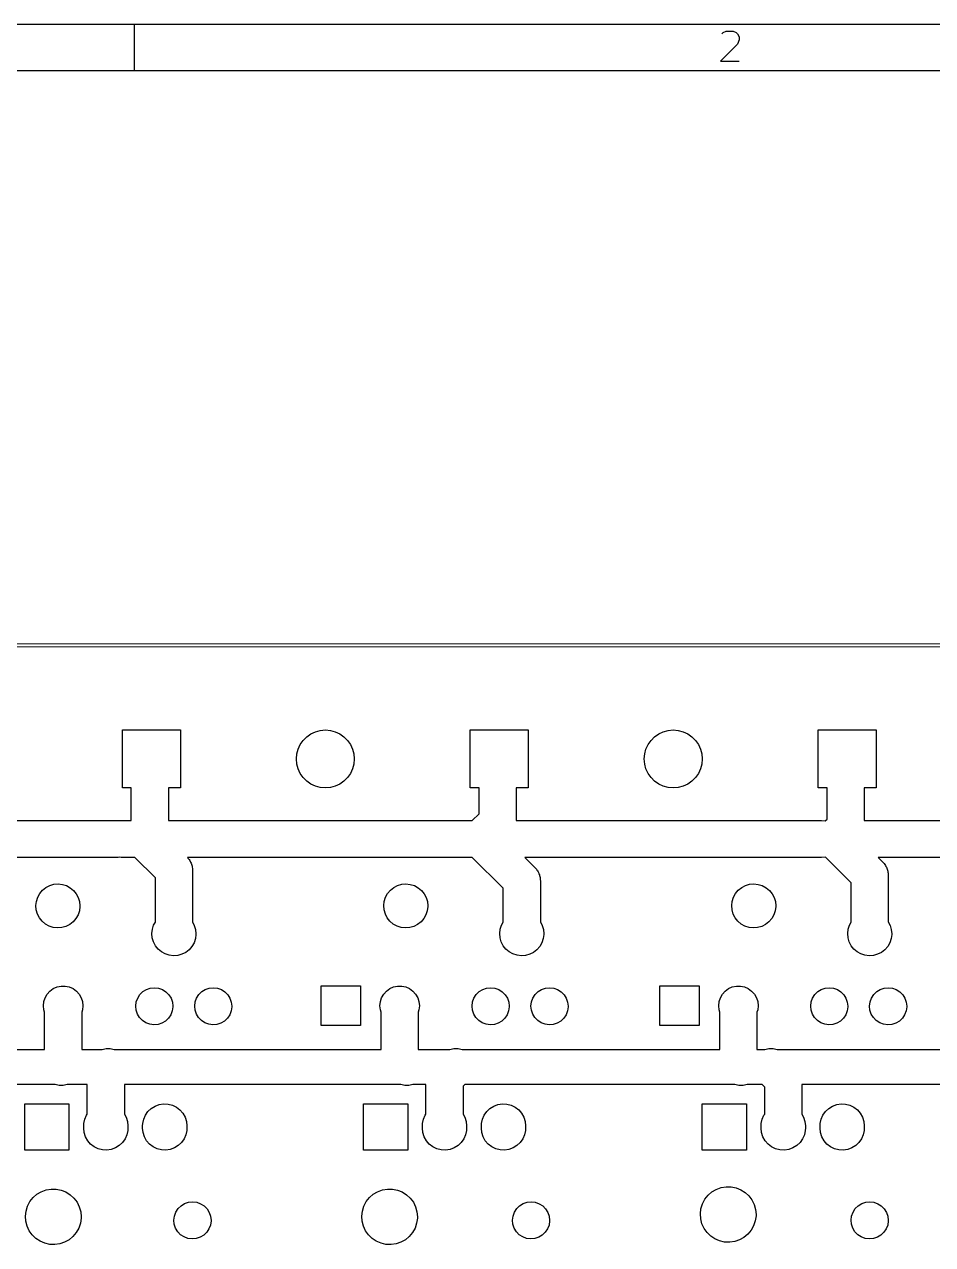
# Model space of a CAD drawing. Extents: x 10 to 287, y -200 to -10.
# Drawn here: x 55.3 to 94.4, y -62.6 to -10 of the extents above; entities that cross this region are included whole.
import ezdxf

# ---------------------------------------------------------------- set-up
doc = ezdxf.new("R2010")
doc.units = 0
doc.layers.add('BLACK', color=7, linetype='CONTINUOUS')

msp = doc.modelspace()

# ---------------------------------------------------------------- linework, layer by layer
at = {"layer": 'BLACK', "linetype": 'CONTINUOUS'}
for p, q in [((287.002, -10), (10, -10)), ((60, -12), (60, -10)), ((85.3226, -10.4119), (85.3845, -10.35)), ((85.3845, -10.35), (85.5083, -10.2881)), ((85.5083, -10.2881), (85.8179, -10.2881)), ((85.8179, -10.2881), (85.9417, -10.35)), ((85.9417, -10.35), (86.0036, -10.4119)), ((86.0036, -10.4119), (86.0655, -10.5357)), ((86.0036, -10.8452), (85.2607, -11.5881)), ((86.0655, -10.6595), (86.0036, -10.8452)), ((86.0655, -10.5357), (86.0655, -10.6595)), ((285.002, -12), (12, -12)), ((85.2607, -11.5881), (86.0655, -11.5881)), ((33.4913, -36.6809), (206.846, -36.7288)), ((206.771, -36.8788), (33.5663, -36.8309)), ((59.4789, -42.9153), (59.4789, -40.4153)), ((59.4789, -40.4153), (61.9789, -40.4153)), ((61.9789, -40.4153), (61.9789, -42.9153)), ((67.6039, -40.5828), (67.8014, -40.4907)), ((67.8014, -40.4907), (68.0118, -40.4343)), ((68.0118, -40.4343), (68.2289, -40.4153)), ((68.2289, -40.4153), (68.446, -40.4343)), ((68.446, -40.4343), (68.6564, -40.4907)), ((68.6564, -40.4907), (68.8539, -40.5828)), ((74.4789, -42.9153), (74.4789, -40.4153)), ((74.4789, -40.4153), (76.9789, -40.4153)), ((76.9789, -40.4153), (76.9789, -42.9153)), ((82.6039, -40.5828), (82.8014, -40.4907)), ((82.8014, -40.4907), (83.0118, -40.4343)), ((83.0118, -40.4343), (83.2289, -40.4153)), ((83.2289, -40.4153), (83.446, -40.4343)), ((83.446, -40.4343), (83.6564, -40.4907)), ((83.6564, -40.4907), (83.8539, -40.5828)), ((89.4789, -42.9153), (89.4789, -40.4153)), ((89.4789, -40.4153), (91.9789, -40.4153)), ((91.9789, -40.4153), (91.9789, -42.9153)), ((67.1464, -41.0403), (67.2713, -40.8619)), ((67.2713, -40.8619), (67.4254, -40.7078)), ((67.4254, -40.7078), (67.6039, -40.5828)), ((68.8539, -40.5828), (69.0324, -40.7078)), ((69.0324, -40.7078), (69.1864, -40.8619)), ((69.1864, -40.8619), (69.3114, -41.0403)), ((82.1464, -41.0403), (82.2713, -40.8619)), ((82.2713, -40.8619), (82.4254, -40.7078)), ((82.4254, -40.7078), (82.6039, -40.5828)), ((83.8539, -40.5828), (84.0324, -40.7078)), ((84.0324, -40.7078), (84.1864, -40.8619)), ((84.1864, -40.8619), (84.3114, -41.0403)), ((66.9789, -41.6653), (66.9979, -41.4483)), ((66.9979, -41.4483), (67.0543, -41.2378)), ((67.0543, -41.2378), (67.1464, -41.0403)), ((69.3114, -41.0403), (69.4035, -41.2378)), ((69.4035, -41.2378), (69.4599, -41.4483)), ((69.4599, -41.4483), (69.4789, -41.6653)), ((81.9789, -41.6653), (81.9979, -41.4483)), ((81.9979, -41.4483), (82.0543, -41.2378)), ((82.0543, -41.2378), (82.1464, -41.0403)), ((84.3114, -41.0403), (84.4035, -41.2378)), ((84.4035, -41.2378), (84.4599, -41.4483)), ((84.4599, -41.4483), (84.4789, -41.6653)), ((66.9979, -41.8824), (66.9789, -41.6653)), ((67.0543, -42.0929), (66.9979, -41.8824)), ((69.4599, -41.8824), (69.4035, -42.0929)), ((69.4789, -41.6653), (69.4599, -41.8824)), ((81.9979, -41.8824), (81.9789, -41.6653)), ((82.0543, -42.0929), (81.9979, -41.8824)), ((84.4599, -41.8824), (84.4035, -42.0929)), ((84.4789, -41.6653), (84.4599, -41.8824)), ((67.1464, -42.2903), (67.0543, -42.0929)), ((67.2713, -42.4688), (67.1464, -42.2903)), ((67.4254, -42.6229), (67.2713, -42.4688)), ((69.1864, -42.4688), (69.0324, -42.6229)), ((69.3114, -42.2903), (69.1864, -42.4688)), ((69.4035, -42.0929), (69.3114, -42.2903)), ((82.1464, -42.2903), (82.0543, -42.0929)), ((82.2713, -42.4688), (82.1464, -42.2903)), ((82.4254, -42.6229), (82.2713, -42.4688)), ((84.1864, -42.4688), (84.0324, -42.6229)), ((84.3114, -42.2903), (84.1864, -42.4688)), ((84.4035, -42.0929), (84.3114, -42.2903)), ((59.86, -42.9153), (59.4789, -42.9153)), ((59.86, -44.3119), (59.86, -42.9153)), ((61.9789, -42.9153), (61.46, -42.9153)), ((61.46, -42.9153), (61.46, -44.3119)), ((67.6039, -42.7479), (67.4254, -42.6229)), ((67.8014, -42.84), (67.6039, -42.7479)), ((68.0118, -42.8964), (67.8014, -42.84)), ((68.2289, -42.9153), (68.0118, -42.8964)), ((68.446, -42.8964), (68.2289, -42.9153)), ((68.6564, -42.84), (68.446, -42.8964)), ((68.8539, -42.7479), (68.6564, -42.84)), ((69.0324, -42.6229), (68.8539, -42.7479)), ((74.86, -42.9153), (74.4789, -42.9153)), ((74.86, -44.0236), (74.86, -42.9153)), ((76.9789, -42.9153), (76.46, -42.9153)), ((76.46, -42.9153), (76.46, -44.3119)), ((82.6039, -42.7479), (82.4254, -42.6229)), ((82.8014, -42.84), (82.6039, -42.7479)), ((83.0118, -42.8964), (82.8014, -42.84)), ((83.2289, -42.9153), (83.0118, -42.8964)), ((83.446, -42.8964), (83.2289, -42.9153)), ((83.6564, -42.84), (83.446, -42.8964)), ((83.8539, -42.7479), (83.6564, -42.84)), ((84.0324, -42.6229), (83.8539, -42.7479)), ((89.86, -42.9153), (89.4789, -42.9153)), ((89.86, -44.2587), (89.86, -42.9153)), ((91.9789, -42.9153), (91.46, -42.9153)), ((91.46, -42.9153), (91.46, -44.3119)), ((74.566, -44.3176), (74.86, -44.0236)), ((47.9701, -44.3119), (59.2954, -44.3119)), ((59.2954, -44.3119), (59.3066, -44.312)), ((59.3066, -44.312), (59.3671, -44.3196)), ((59.3671, -44.3196), (59.4359, -44.3119)), ((59.4359, -44.3119), (59.86, -44.3119)), ((61.46, -44.3119), (74.5102, -44.3119)), ((74.5102, -44.3119), (74.5214, -44.312)), ((74.5214, -44.312), (74.566, -44.3176)), ((76.46, -44.3119), (89.6163, -44.3119)), ((89.6163, -44.3119), (89.6275, -44.312)), ((89.6275, -44.312), (89.7866, -44.3321)), ((89.7866, -44.3321), (89.86, -44.2587)), ((91.46, -44.3119), (104.441, -44.3119)), ((59.2954, -45.9119), (47.8195, -45.9119)), ((59.3643, -45.9042), (59.2954, -45.9119)), ((59.4247, -45.9118), (59.3643, -45.9042)), ((59.4359, -45.9119), (59.4247, -45.9118)), ((60.0206, -45.9119), (59.4359, -45.9119)), ((60.9, -46.7914), (60.0206, -45.9119)), ((74.5102, -45.9119), (62.281, -45.9119)), ((62.281, -45.9119), (62.2984, -45.9343)), ((62.2984, -45.9343), (62.327, -45.9631)), ((62.327, -45.9631), (62.3529, -46.0045)), ((62.3529, -46.0045), (62.3828, -46.0432)), ((62.3828, -46.0432), (62.4, -46.0799)), ((62.4, -46.0799), (62.4215, -46.1143)), ((62.4215, -46.1143), (62.4375, -46.1605)), ((62.4375, -46.1605), (62.4582, -46.2048)), ((62.4582, -46.2048), (62.4668, -46.2445)), ((62.4668, -46.2445), (62.4801, -46.2828)), ((62.4801, -46.2828), (62.4856, -46.3314)), ((74.5655, -45.9057), (74.5102, -45.9119)), ((75.9, -47.2402), (74.5655, -45.9057)), ((89.6163, -45.9119), (76.8345, -45.9119)), ((76.8345, -45.9119), (77.2657, -46.3432)), ((89.7876, -45.8927), (89.6163, -45.9119)), ((90.9, -47.0051), (89.7876, -45.8927)), ((104.441, -45.9119), (92.0695, -45.9119)), ((92.0695, -45.9119), (92.2657, -46.1081)), ((92.2657, -46.1081), (92.2735, -46.116)), ((92.2735, -46.116), (92.2984, -46.1481)), ((92.2984, -46.1481), (92.327, -46.1769)), ((92.327, -46.1769), (92.3529, -46.2183)), ((92.3529, -46.2183), (92.3828, -46.257)), ((92.3828, -46.257), (92.4, -46.2937)), ((60.9, -48.6926), (60.9, -46.7914)), ((62.4856, -46.3314), (62.4959, -46.3792)), ((62.4959, -46.3792), (62.4955, -46.4197)), ((62.4955, -46.4197), (62.5, -46.46)), ((62.5, -46.46), (62.5, -48.6907)), ((77.2657, -46.3432), (77.2735, -46.3511)), ((77.2735, -46.3511), (77.2984, -46.3832)), ((77.2984, -46.3832), (77.327, -46.4119)), ((77.327, -46.4119), (77.3529, -46.4534)), ((77.3529, -46.4534), (77.3828, -46.492)), ((77.3828, -46.492), (77.4, -46.5288)), ((77.4, -46.5288), (77.4215, -46.5632)), ((77.4215, -46.5632), (77.4375, -46.6094)), ((77.4375, -46.6094), (77.4582, -46.6537)), ((77.4582, -46.6537), (77.4668, -46.6933)), ((77.4668, -46.6933), (77.4801, -46.7316)), ((77.4801, -46.7316), (77.4856, -46.7802)), ((77.4856, -46.7802), (77.4959, -46.828)), ((92.4, -46.2937), (92.4215, -46.3281)), ((92.4215, -46.3281), (92.4376, -46.3743)), ((92.4376, -46.3743), (92.4582, -46.4186)), ((92.4582, -46.4186), (92.4668, -46.4582)), ((92.4668, -46.4582), (92.4801, -46.4965)), ((92.4801, -46.4965), (92.4856, -46.5451)), ((92.4856, -46.5451), (92.4959, -46.5929)), ((92.4959, -46.5929), (92.4955, -46.6335)), ((92.4955, -46.6335), (92.5, -46.6738)), ((92.5, -46.6738), (92.5, -48.6907)), ((55.9161, -47.4633), (56.0353, -47.3213)), ((56.0353, -47.3213), (56.1798, -47.2051)), ((56.1798, -47.2051), (56.3441, -47.1192)), ((56.3441, -47.1192), (56.522, -47.0668)), ((56.522, -47.0668), (56.7066, -47.05)), ((56.7066, -47.05), (56.891, -47.0694)), ((56.891, -47.0694), (57.0681, -47.1242)), ((57.0681, -47.1242), (57.2312, -47.2124)), ((57.2312, -47.2124), (57.3741, -47.3306)), ((57.3741, -47.3306), (57.4913, -47.4743)), ((70.9161, -47.4633), (71.0353, -47.3213)), ((71.0353, -47.3213), (71.1798, -47.2051)), ((71.1798, -47.2051), (71.3441, -47.1192)), ((71.3441, -47.1192), (71.522, -47.0668)), ((71.522, -47.0668), (71.7066, -47.05)), ((71.7066, -47.05), (71.891, -47.0694)), ((71.891, -47.0694), (72.0681, -47.1242)), ((72.0681, -47.1242), (72.2312, -47.2124)), ((72.2312, -47.2124), (72.3741, -47.3306)), ((72.3741, -47.3306), (72.4913, -47.4743)), ((75.9, -48.6926), (75.9, -47.2402)), ((77.4959, -46.828), (77.4955, -46.8685)), ((77.4955, -46.8685), (77.5, -46.9088)), ((77.5, -46.9088), (77.5, -48.6907)), ((85.9161, -47.4633), (86.0353, -47.3213)), ((86.0353, -47.3213), (86.1798, -47.2051)), ((86.1798, -47.2051), (86.3441, -47.1192)), ((86.3441, -47.1192), (86.522, -47.0668)), ((86.522, -47.0668), (86.7066, -47.05)), ((86.7066, -47.05), (86.891, -47.0694)), ((86.891, -47.0694), (87.0681, -47.1242)), ((87.0681, -47.1242), (87.2312, -47.2124)), ((87.2312, -47.2124), (87.3741, -47.3306)), ((87.3741, -47.3306), (87.4913, -47.4743)), ((90.9, -48.6926), (90.9, -47.0051)), ((55.7501, -47.9867), (55.7708, -47.8025)), ((55.7708, -47.8025), (55.8268, -47.6258)), ((55.8268, -47.6258), (55.9161, -47.4633)), ((57.4913, -47.4743), (57.5783, -47.638)), ((57.5783, -47.638), (57.6319, -47.8155)), ((57.6319, -47.8155), (57.65, -48)), ((70.7501, -47.9867), (70.7708, -47.8025)), ((70.7708, -47.8025), (70.8268, -47.6258)), ((70.8268, -47.6258), (70.9161, -47.4633)), ((72.4913, -47.4743), (72.5783, -47.638)), ((72.5783, -47.638), (72.6319, -47.8155)), ((72.6319, -47.8155), (72.65, -48)), ((85.7501, -47.9867), (85.7708, -47.8025)), ((85.7708, -47.8025), (85.8268, -47.6258)), ((85.8268, -47.6258), (85.9161, -47.4633)), ((87.4913, -47.4743), (87.5783, -47.638)), ((87.5783, -47.638), (87.6319, -47.8155)), ((87.6319, -47.8155), (87.65, -48)), ((55.7656, -48.1715), (55.7501, -47.9867)), ((55.8167, -48.3497), (55.7656, -48.1715)), ((55.9015, -48.5146), (55.8167, -48.3497)), ((57.5679, -48.3864), (57.4763, -48.5476)), ((57.6264, -48.2105), (57.5679, -48.3864)), ((57.6496, -48.0265), (57.6264, -48.2105)), ((57.65, -48), (57.6496, -48.0265)), ((70.7656, -48.1715), (70.7501, -47.9867)), ((70.8167, -48.3497), (70.7656, -48.1715)), ((70.9015, -48.5146), (70.8167, -48.3497)), ((72.5679, -48.3864), (72.4763, -48.5476)), ((72.6264, -48.2105), (72.5679, -48.3864)), ((72.6496, -48.0265), (72.6264, -48.2105)), ((72.65, -48), (72.6496, -48.0265)), ((85.7656, -48.1715), (85.7501, -47.9867)), ((85.8167, -48.3497), (85.7656, -48.1715)), ((85.9015, -48.5146), (85.8167, -48.3497)), ((87.5679, -48.3864), (87.4763, -48.5476)), ((87.6264, -48.2105), (87.5679, -48.3864)), ((87.6496, -48.0265), (87.6264, -48.2105)), ((87.65, -48), (87.6496, -48.0265)), ((56.0166, -48.6599), (55.9015, -48.5146)), ((56.1578, -48.7801), (56.0166, -48.6599)), ((56.3197, -48.8705), (56.1578, -48.7801)), ((56.496, -48.9278), (56.3197, -48.8705)), ((57.0435, -48.8857), (56.865, -48.9356)), ((57.209, -48.8021), (57.0435, -48.8857)), ((57.3551, -48.688), (57.209, -48.8021)), ((57.4763, -48.5476), (57.3551, -48.688)), ((60.7708, -49.0025), (60.8268, -48.8258)), ((60.8268, -48.8258), (60.9, -48.6926)), ((62.5, -48.6907), (62.5783, -48.838)), ((62.5783, -48.838), (62.6319, -49.0155)), ((71.0166, -48.6599), (70.9015, -48.5146)), ((71.1578, -48.7801), (71.0166, -48.6599)), ((71.3197, -48.8705), (71.1578, -48.7801)), ((71.496, -48.9278), (71.3197, -48.8705)), ((72.0435, -48.8857), (71.865, -48.9356)), ((72.209, -48.8021), (72.0435, -48.8857)), ((72.3551, -48.688), (72.209, -48.8021)), ((72.4763, -48.5476), (72.3551, -48.688)), ((75.7708, -49.0025), (75.8268, -48.8258)), ((75.8268, -48.8258), (75.9, -48.6926)), ((77.5, -48.6907), (77.5783, -48.838)), ((77.5783, -48.838), (77.6319, -49.0155)), ((86.0166, -48.6599), (85.9015, -48.5146)), ((86.1578, -48.7801), (86.0166, -48.6599)), ((86.3197, -48.8705), (86.1578, -48.7801)), ((86.496, -48.9278), (86.3197, -48.8705)), ((87.0435, -48.8857), (86.865, -48.9356)), ((87.209, -48.8021), (87.0435, -48.8857)), ((87.3551, -48.688), (87.209, -48.8021)), ((87.4763, -48.5476), (87.3551, -48.688)), ((90.7708, -49.0025), (90.8268, -48.8258)), ((90.8268, -48.8258), (90.9, -48.6926)), ((92.5, -48.6907), (92.5783, -48.838)), ((92.5783, -48.838), (92.6319, -49.0155)), ((56.6801, -48.9498), (56.496, -48.9278)), ((56.865, -48.9356), (56.6801, -48.9498)), ((60.7501, -49.1867), (60.7708, -49.0025)), ((60.7656, -49.3715), (60.7501, -49.1867)), ((60.8167, -49.5497), (60.7656, -49.3715)), ((62.6264, -49.4105), (62.5679, -49.5864)), ((62.6496, -49.2265), (62.6264, -49.4105)), ((62.6319, -49.0155), (62.65, -49.2)), ((62.65, -49.2), (62.6496, -49.2265)), ((71.6801, -48.9498), (71.496, -48.9278)), ((71.865, -48.9356), (71.6801, -48.9498)), ((75.7501, -49.1867), (75.7708, -49.0025)), ((75.7656, -49.3715), (75.7501, -49.1867)), ((75.8167, -49.5497), (75.7656, -49.3715)), ((77.6264, -49.4105), (77.5679, -49.5864)), ((77.6496, -49.2265), (77.6264, -49.4105)), ((77.6319, -49.0155), (77.65, -49.2)), ((77.65, -49.2), (77.6496, -49.2265)), ((86.6801, -48.9498), (86.496, -48.9278)), ((86.865, -48.9356), (86.6801, -48.9498)), ((90.7501, -49.1867), (90.7708, -49.0025)), ((90.7656, -49.3715), (90.7501, -49.1867)), ((90.8167, -49.5497), (90.7656, -49.3715)), ((92.6264, -49.4105), (92.5679, -49.5864)), ((92.6496, -49.2265), (92.6264, -49.4105)), ((92.6319, -49.0155), (92.65, -49.2)), ((92.65, -49.2), (92.6496, -49.2265)), ((60.9015, -49.7146), (60.8167, -49.5497)), ((61.0166, -49.8599), (60.9015, -49.7146)), ((61.1578, -49.9801), (61.0166, -49.8599)), ((62.3551, -49.888), (62.209, -50.0021)), ((62.4763, -49.7476), (62.3551, -49.888)), ((62.5679, -49.5864), (62.4763, -49.7476)), ((75.9015, -49.7146), (75.8167, -49.5497)), ((76.0166, -49.8599), (75.9015, -49.7146)), ((76.1578, -49.9801), (76.0166, -49.8599)), ((77.3551, -49.888), (77.209, -50.0021)), ((77.4763, -49.7476), (77.3551, -49.888)), ((77.5679, -49.5864), (77.4763, -49.7476)), ((90.9015, -49.7146), (90.8167, -49.5497)), ((91.0166, -49.8599), (90.9015, -49.7146)), ((91.1578, -49.9801), (91.0166, -49.8599)), ((92.3551, -49.888), (92.209, -50.0021)), ((92.4763, -49.7476), (92.3551, -49.888)), ((92.5679, -49.5864), (92.4763, -49.7476)), ((61.3197, -50.0705), (61.1578, -49.9801)), ((61.496, -50.1278), (61.3197, -50.0705)), ((61.6801, -50.1498), (61.496, -50.1278)), ((61.865, -50.1356), (61.6801, -50.1498)), ((62.0435, -50.0857), (61.865, -50.1356)), ((62.209, -50.0021), (62.0435, -50.0857)), ((76.3197, -50.0705), (76.1578, -49.9801)), ((76.496, -50.1278), (76.3197, -50.0705)), ((76.6801, -50.1498), (76.496, -50.1278)), ((76.865, -50.1356), (76.6801, -50.1498)), ((77.0435, -50.0857), (76.865, -50.1356)), ((77.209, -50.0021), (77.0435, -50.0857)), ((91.3197, -50.0705), (91.1578, -49.9801)), ((91.496, -50.1278), (91.3197, -50.0705)), ((91.6801, -50.1498), (91.496, -50.1278)), ((91.865, -50.1356), (91.6801, -50.1498)), ((92.0435, -50.0857), (91.865, -50.1356)), ((92.209, -50.0021), (92.0435, -50.0857)), ((56.5007, -51.5639), (56.663, -51.4916)), ((56.663, -51.4916), (56.8368, -51.4547)), ((56.8368, -51.4547), (57.0145, -51.4547)), ((57.0145, -51.4547), (57.1884, -51.4916)), ((57.1884, -51.4916), (57.3507, -51.5639)), ((60.5144, -51.6011), (60.6832, -51.5437)), ((60.6832, -51.5437), (60.8606, -51.525)), ((60.8606, -51.525), (61.0377, -51.5461)), ((61.0377, -51.5461), (61.2057, -51.606)), ((63.0544, -51.6011), (63.2232, -51.5437)), ((63.2232, -51.5437), (63.4006, -51.525)), ((63.4006, -51.525), (63.5777, -51.5461)), ((63.5777, -51.5461), (63.7457, -51.606)), ((68.0439, -53.15), (68.0439, -51.45)), ((68.0439, -51.45), (69.7439, -51.45)), ((69.7439, -51.45), (69.7439, -53.15)), ((71.0089, -51.5639), (71.1712, -51.4916)), ((71.1712, -51.4916), (71.345, -51.4547)), ((71.345, -51.4547), (71.5227, -51.4547)), ((71.5227, -51.4547), (71.6965, -51.4916)), ((71.6965, -51.4916), (71.8589, -51.5639)), ((75.0144, -51.6011), (75.1832, -51.5437)), ((75.1832, -51.5437), (75.3606, -51.525)), ((75.3606, -51.525), (75.5377, -51.5461)), ((75.5377, -51.5461), (75.7057, -51.606)), ((77.5544, -51.6011), (77.7232, -51.5437)), ((77.7232, -51.5437), (77.9006, -51.525)), ((77.9006, -51.525), (78.0777, -51.5461)), ((78.0777, -51.5461), (78.2457, -51.606)), ((82.6489, -53.15), (82.6489, -51.45)), ((82.6489, -51.45), (84.3489, -51.45)), ((84.3489, -51.45), (84.3489, -53.15)), ((85.6139, -51.5639), (85.7762, -51.4916)), ((85.7762, -51.4916), (85.95, -51.4547)), ((85.95, -51.4547), (86.1277, -51.4547)), ((86.1277, -51.4547), (86.3015, -51.4916)), ((86.3015, -51.4916), (86.4639, -51.5639)), ((89.6144, -51.6011), (89.7832, -51.5437)), ((89.7832, -51.5437), (89.9606, -51.525)), ((89.9606, -51.525), (90.1377, -51.5461)), ((90.1377, -51.5461), (90.3057, -51.606)), ((92.1544, -51.6011), (92.3232, -51.5437)), ((92.3232, -51.5437), (92.5006, -51.525)), ((92.5006, -51.525), (92.6777, -51.5461)), ((92.6777, -51.5461), (92.8457, -51.606)), ((56.0943, -52.1233), (56.1492, -51.9543)), ((56.1492, -51.9543), (56.238, -51.8004)), ((56.238, -51.8004), (56.3569, -51.6683)), ((56.3569, -51.6683), (56.5007, -51.5639)), ((57.3507, -51.5639), (57.4945, -51.6683)), ((57.4945, -51.6683), (57.6134, -51.8004)), ((57.6134, -51.8004), (57.7022, -51.9543)), ((57.7022, -51.9543), (57.7571, -52.1233)), ((60.0774, -52.1369), (60.1384, -51.9693)), ((60.1384, -51.9693), (60.235, -51.8194)), ((60.235, -51.8194), (60.3625, -51.6946)), ((60.3625, -51.6946), (60.5144, -51.6011)), ((61.2057, -51.606), (61.3563, -51.7015)), ((61.3563, -51.7015), (61.482, -51.8281)), ((61.482, -51.8281), (61.5765, -51.9793)), ((61.5765, -51.9793), (61.6351, -52.1478)), ((62.6174, -52.1369), (62.6784, -51.9693)), ((62.6784, -51.9693), (62.775, -51.8194)), ((62.775, -51.8194), (62.9025, -51.6946)), ((62.9025, -51.6946), (63.0544, -51.6011)), ((63.7457, -51.606), (63.8963, -51.7015)), ((63.8963, -51.7015), (64.022, -51.8281)), ((64.022, -51.8281), (64.1165, -51.9793)), ((64.1165, -51.9793), (64.1751, -52.1478)), ((70.6024, -52.1233), (70.6574, -51.9543)), ((70.6574, -51.9543), (70.7462, -51.8004)), ((70.7462, -51.8004), (70.8651, -51.6683)), ((70.8651, -51.6683), (71.0089, -51.5639)), ((71.8589, -51.5639), (72.0026, -51.6683)), ((72.0026, -51.6683), (72.1215, -51.8004)), ((72.1215, -51.8004), (72.2104, -51.9543)), ((72.2104, -51.9543), (72.2653, -52.1233)), ((74.5774, -52.1369), (74.6384, -51.9693)), ((74.6384, -51.9693), (74.735, -51.8194)), ((74.735, -51.8194), (74.8625, -51.6946)), ((74.8625, -51.6946), (75.0144, -51.6011)), ((75.7057, -51.606), (75.8563, -51.7015)), ((75.8563, -51.7015), (75.982, -51.8281)), ((75.982, -51.8281), (76.0765, -51.9793)), ((76.0765, -51.9793), (76.1351, -52.1478)), ((77.1174, -52.1369), (77.1784, -51.9693)), ((77.1784, -51.9693), (77.275, -51.8194)), ((77.275, -51.8194), (77.4025, -51.6946)), ((77.4025, -51.6946), (77.5544, -51.6011)), ((78.2457, -51.606), (78.3963, -51.7015)), ((78.3963, -51.7015), (78.522, -51.8281)), ((78.522, -51.8281), (78.6165, -51.9793)), ((78.6165, -51.9793), (78.6751, -52.1478)), ((85.2074, -52.1233), (85.2624, -51.9543)), ((85.2624, -51.9543), (85.3512, -51.8004)), ((85.3512, -51.8004), (85.4701, -51.6683)), ((85.4701, -51.6683), (85.6139, -51.5639)), ((86.4639, -51.5639), (86.6076, -51.6683)), ((86.6076, -51.6683), (86.7265, -51.8004)), ((86.7265, -51.8004), (86.8154, -51.9543)), ((86.8154, -51.9543), (86.8703, -52.1233)), ((89.1774, -52.1369), (89.2384, -51.9693)), ((89.2384, -51.9693), (89.335, -51.8194)), ((89.335, -51.8194), (89.4625, -51.6946)), ((89.4625, -51.6946), (89.6144, -51.6011)), ((90.3057, -51.606), (90.4563, -51.7015)), ((90.4563, -51.7015), (90.582, -51.8281)), ((90.582, -51.8281), (90.6765, -51.9793)), ((90.6765, -51.9793), (90.7351, -52.1478)), ((91.7174, -52.1369), (91.7784, -51.9693)), ((91.7784, -51.9693), (91.875, -51.8194)), ((91.875, -51.8194), (92.0025, -51.6946)), ((92.0025, -51.6946), (92.1544, -51.6011)), ((92.8457, -51.606), (92.9963, -51.7015)), ((92.9963, -51.7015), (93.122, -51.8281)), ((93.122, -51.8281), (93.2165, -51.9793)), ((93.2165, -51.9793), (93.2751, -52.1478)), ((56.0757, -52.3), (56.0943, -52.1233)), ((56.0943, -52.4767), (56.0757, -52.3)), ((56.1257, -52.5734), (56.0943, -52.4767)), ((56.1257, -54.1946), (56.1257, -52.5734)), ((57.7571, -52.4767), (57.7257, -52.5734)), ((57.7257, -52.5734), (57.7257, -54.1946)), ((57.7571, -52.1233), (57.7757, -52.3)), ((57.7757, -52.3), (57.7571, -52.4767)), ((60.0551, -52.3138), (60.0774, -52.1369)), ((60.0725, -52.4913), (60.0551, -52.3138)), ((60.1288, -52.6606), (60.0725, -52.4913)), ((61.6299, -52.524), (61.5665, -52.6907)), ((61.6547, -52.3473), (61.6299, -52.524)), ((61.6351, -52.1478), (61.655, -52.325)), ((61.655, -52.325), (61.6547, -52.3473)), ((62.5951, -52.3138), (62.6174, -52.1369)), ((62.6125, -52.4913), (62.5951, -52.3138)), ((62.6688, -52.6606), (62.6125, -52.4913)), ((64.1699, -52.524), (64.1065, -52.6907)), ((64.1947, -52.3473), (64.1699, -52.524)), ((64.1751, -52.1478), (64.195, -52.325)), ((64.195, -52.325), (64.1947, -52.3473)), ((70.5839, -52.3), (70.6024, -52.1233)), ((70.6024, -52.4767), (70.5839, -52.3)), ((70.6339, -52.5734), (70.6024, -52.4767)), ((70.6339, -54.1946), (70.6339, -52.5734)), ((72.2653, -52.4767), (72.2339, -52.5734)), ((72.2339, -52.5734), (72.2339, -54.1946)), ((72.2653, -52.1233), (72.2839, -52.3)), ((72.2839, -52.3), (72.2653, -52.4767)), ((74.5551, -52.3138), (74.5774, -52.1369)), ((74.5725, -52.4913), (74.5551, -52.3138)), ((74.6288, -52.6606), (74.5725, -52.4913)), ((76.1299, -52.524), (76.0665, -52.6907)), ((76.1547, -52.3473), (76.1299, -52.524)), ((76.1351, -52.1478), (76.155, -52.325)), ((76.155, -52.325), (76.1547, -52.3473)), ((77.0951, -52.3138), (77.1174, -52.1369)), ((77.1125, -52.4913), (77.0951, -52.3138)), ((77.1688, -52.6606), (77.1125, -52.4913)), ((78.6699, -52.524), (78.6065, -52.6907)), ((78.6947, -52.3473), (78.6699, -52.524)), ((78.6751, -52.1478), (78.695, -52.325)), ((78.695, -52.325), (78.6947, -52.3473)), ((85.1889, -52.3), (85.2074, -52.1233)), ((85.2074, -52.4767), (85.1889, -52.3)), ((85.2389, -52.5734), (85.2074, -52.4767)), ((85.2389, -54.1946), (85.2389, -52.5734)), ((86.8703, -52.4767), (86.8389, -52.5734)), ((86.8389, -52.5734), (86.8389, -54.1946)), ((86.8703, -52.1233), (86.8889, -52.3)), ((86.8889, -52.3), (86.8703, -52.4767)), ((89.1551, -52.3138), (89.1774, -52.1369)), ((89.1725, -52.4913), (89.1551, -52.3138)), ((89.2288, -52.6606), (89.1725, -52.4913)), ((90.7299, -52.524), (90.6665, -52.6907)), ((90.7547, -52.3473), (90.7299, -52.524)), ((90.7351, -52.1478), (90.755, -52.325)), ((90.755, -52.325), (90.7547, -52.3473)), ((91.6951, -52.3138), (91.7174, -52.1369)), ((91.7125, -52.4913), (91.6951, -52.3138)), ((91.7688, -52.6606), (91.7125, -52.4913)), ((93.2699, -52.524), (93.2065, -52.6907)), ((93.2947, -52.3473), (93.2699, -52.524)), ((93.2751, -52.1478), (93.295, -52.325)), ((93.295, -52.325), (93.2947, -52.3473)), ((60.2212, -52.8131), (60.1288, -52.6606)), ((60.3451, -52.9414), (60.2212, -52.8131)), ((60.4943, -53.0391), (60.3451, -52.9414)), ((60.6615, -53.1012), (60.4943, -53.0391)), ((60.8382, -53.1248), (60.6615, -53.1012)), ((61.0159, -53.1087), (60.8382, -53.1248)), ((61.1855, -53.0535), (61.0159, -53.1087)), ((61.3387, -52.9622), (61.1855, -53.0535)), ((61.4678, -52.8392), (61.3387, -52.9622)), ((61.5665, -52.6907), (61.4678, -52.8392)), ((62.7612, -52.8131), (62.6688, -52.6606)), ((62.8851, -52.9414), (62.7612, -52.8131)), ((63.0343, -53.0391), (62.8851, -52.9414)), ((63.2015, -53.1012), (63.0343, -53.0391)), ((63.3782, -53.1248), (63.2015, -53.1012)), ((63.5559, -53.1087), (63.3782, -53.1248)), ((63.7255, -53.0535), (63.5559, -53.1087)), ((63.8787, -52.9622), (63.7255, -53.0535)), ((64.0078, -52.8392), (63.8787, -52.9622)), ((64.1065, -52.6907), (64.0078, -52.8392)), ((74.7212, -52.8131), (74.6288, -52.6606)), ((74.8451, -52.9414), (74.7212, -52.8131)), ((74.9943, -53.0391), (74.8451, -52.9414)), ((75.1615, -53.1012), (74.9943, -53.0391)), ((75.3382, -53.1248), (75.1615, -53.1012)), ((75.5159, -53.1087), (75.3382, -53.1248)), ((75.6855, -53.0535), (75.5159, -53.1087)), ((75.8387, -52.9622), (75.6855, -53.0535)), ((75.9678, -52.8392), (75.8387, -52.9622)), ((76.0665, -52.6907), (75.9678, -52.8392)), ((77.2612, -52.8131), (77.1688, -52.6606)), ((77.3851, -52.9414), (77.2612, -52.8131)), ((77.5343, -53.0391), (77.3851, -52.9414)), ((77.7015, -53.1012), (77.5343, -53.0391)), ((77.8782, -53.1248), (77.7015, -53.1012)), ((78.0559, -53.1087), (77.8782, -53.1248)), ((78.2255, -53.0535), (78.0559, -53.1087)), ((78.3787, -52.9622), (78.2255, -53.0535)), ((78.5078, -52.8392), (78.3787, -52.9622)), ((78.6065, -52.6907), (78.5078, -52.8392)), ((89.3212, -52.8131), (89.2288, -52.6606)), ((89.4451, -52.9414), (89.3212, -52.8131)), ((89.5943, -53.0391), (89.4451, -52.9414)), ((89.7615, -53.1012), (89.5943, -53.0391)), ((89.9382, -53.1248), (89.7615, -53.1012)), ((90.1159, -53.1087), (89.9382, -53.1248)), ((90.2855, -53.0535), (90.1159, -53.1087)), ((90.4387, -52.9622), (90.2855, -53.0535)), ((90.5678, -52.8392), (90.4387, -52.9622)), ((90.6665, -52.6907), (90.5678, -52.8392)), ((91.8612, -52.8131), (91.7688, -52.6606)), ((91.9851, -52.9414), (91.8612, -52.8131)), ((92.1343, -53.0391), (91.9851, -52.9414)), ((92.3015, -53.1012), (92.1343, -53.0391)), ((92.4782, -53.1248), (92.3015, -53.1012)), ((92.6559, -53.1087), (92.4782, -53.1248)), ((92.8255, -53.0535), (92.6559, -53.1087)), ((92.9787, -52.9622), (92.8255, -53.0535)), ((93.1078, -52.8392), (92.9787, -52.9622)), ((93.2065, -52.6907), (93.1078, -52.8392)), ((69.7439, -53.15), (68.0439, -53.15)), ((84.3489, -53.15), (82.6489, -53.15)), ((58.6002, -54.1864), (58.7745, -54.1487)), ((58.7745, -54.1487), (58.9529, -54.1506)), ((58.9529, -54.1506), (59.1264, -54.1919)), ((73.6002, -54.1864), (73.7745, -54.1487)), ((73.7745, -54.1487), (73.9529, -54.1506)), ((73.9529, -54.1506), (74.1264, -54.1919)), ((87.1842, -54.1882), (87.3582, -54.1493)), ((87.3582, -54.1493), (87.5366, -54.1499)), ((87.5366, -54.1499), (87.7103, -54.19)), ((42.3319, -54.1946), (56.1257, -54.1946)), ((57.7257, -54.1946), (58.5826, -54.1946)), ((58.5826, -54.1946), (58.6002, -54.1864)), ((59.1264, -54.1919), (59.1319, -54.1946)), ((59.1319, -54.1946), (70.6339, -54.1946)), ((72.2339, -54.1946), (73.5826, -54.1946)), ((73.5826, -54.1946), (73.6002, -54.1864)), ((74.1264, -54.1919), (74.1319, -54.1946)), ((74.1319, -54.1946), (85.2389, -54.1946)), ((86.8389, -54.1946), (87.1706, -54.1946)), ((87.1706, -54.1946), (87.1842, -54.1882)), ((87.7103, -54.19), (87.7198, -54.1946)), ((87.7198, -54.1946), (100.529, -54.1946)), ((56.5681, -55.6946), (42.4368, -55.6946)), ((56.5736, -55.6973), (56.5681, -55.6946)), ((56.7471, -55.7386), (56.5736, -55.6973)), ((56.9255, -55.7405), (56.7471, -55.7386)), ((57.0998, -55.7028), (56.9255, -55.7405)), ((57.1174, -55.6946), (57.0998, -55.7028)), ((57.9639, -55.6946), (57.1174, -55.6946)), ((57.9639, -56.9725), (57.9639, -55.6946)), ((71.4694, -55.6946), (59.5639, -55.6946)), ((59.5639, -55.6946), (59.5639, -56.9707)), ((71.4789, -55.6992), (71.4694, -55.6946)), ((71.6527, -55.7393), (71.4789, -55.6992)), ((71.831, -55.7399), (71.6527, -55.7393)), ((72.0051, -55.701), (71.831, -55.7399)), ((72.0186, -55.6946), (72.0051, -55.701)), ((72.5689, -55.6946), (72.0186, -55.6946)), ((72.5689, -56.9725), (72.5689, -55.6946)), ((74.2368, -55.6946), (74.1689, -55.7625)), ((85.8802, -55.6946), (74.2368, -55.6946)), ((85.8897, -55.6992), (85.8802, -55.6946)), ((86.0634, -55.7393), (85.8897, -55.6992)), ((86.2418, -55.7399), (86.0634, -55.7393)), ((86.4158, -55.701), (86.2418, -55.7399)), ((86.4294, -55.6946), (86.4158, -55.701)), ((87.0632, -55.6946), (86.4294, -55.6946)), ((87.1739, -55.8052), (87.0632, -55.6946)), ((101.18, -55.6946), (88.7739, -55.6946)), ((88.7739, -55.6946), (88.7739, -56.9707)), ((74.1689, -55.7625), (74.1689, -56.9707)), ((87.1739, -56.9725), (87.1739, -55.8052)), ((55.2714, -58.5296), (55.2714, -56.5296)), ((55.2714, -56.5296), (57.1764, -56.5296)), ((57.1764, -56.5296), (57.1764, -58.5296)), ((60.5828, -56.8597), (60.7227, -56.7274)), ((60.7227, -56.7274), (60.8863, -56.626)), ((60.8863, -56.626), (61.067, -56.5595)), ((61.067, -56.5595), (61.2573, -56.5307)), ((61.2573, -56.5307), (61.4496, -56.5408)), ((61.4496, -56.5408), (61.6359, -56.5893)), ((61.6359, -56.5893), (61.8086, -56.6743)), ((61.8086, -56.6743), (61.9607, -56.7923)), ((61.9607, -56.7923), (62.086, -56.9385)), ((69.8764, -58.5296), (69.8764, -56.5296)), ((69.8764, -56.5296), (71.7814, -56.5296)), ((71.7814, -56.5296), (71.7814, -58.5296)), ((75.1878, -56.8597), (75.3277, -56.7274)), ((75.3277, -56.7274), (75.4913, -56.626)), ((75.4913, -56.626), (75.672, -56.5595)), ((75.672, -56.5595), (75.8623, -56.5307)), ((75.8623, -56.5307), (76.0546, -56.5408)), ((76.0546, -56.5408), (76.2409, -56.5893)), ((76.2409, -56.5893), (76.4136, -56.6743)), ((76.4136, -56.6743), (76.5657, -56.7923)), ((76.5657, -56.7923), (76.691, -56.9385)), ((84.4814, -58.5296), (84.4814, -56.5296)), ((84.4814, -56.5296), (86.3864, -56.5296)), ((86.3864, -56.5296), (86.3864, -58.5296)), ((89.7928, -56.8597), (89.9327, -56.7274)), ((89.9327, -56.7274), (90.0963, -56.626)), ((90.0963, -56.626), (90.277, -56.5595)), ((90.277, -56.5595), (90.4673, -56.5307)), ((90.4673, -56.5307), (90.6596, -56.5408)), ((90.6596, -56.5408), (90.8459, -56.5893)), ((90.8459, -56.5893), (91.0186, -56.6743)), ((91.0186, -56.6743), (91.1707, -56.7923)), ((91.1707, -56.7923), (91.296, -56.9385)), ((57.8166, -57.3825), (57.856, -57.1941)), ((57.856, -57.1941), (57.9324, -57.0174)), ((57.9324, -57.0174), (57.9639, -56.9725)), ((59.5639, -56.9707), (59.6393, -57.1069)), ((59.6393, -57.1069), (59.6969, -57.2906)), ((59.6969, -57.2906), (59.7164, -57.4821)), ((60.3566, -57.3825), (60.396, -57.1941)), ((60.396, -57.1941), (60.4724, -57.0174)), ((60.4724, -57.0174), (60.5828, -56.8597)), ((62.086, -56.9385), (62.1793, -57.1069)), ((62.1793, -57.1069), (62.2369, -57.2906)), ((62.2369, -57.2906), (62.2564, -57.4821)), ((72.4216, -57.3825), (72.461, -57.1941)), ((72.461, -57.1941), (72.5374, -57.0174)), ((72.5374, -57.0174), (72.5689, -56.9725)), ((74.1689, -56.9707), (74.2443, -57.1069)), ((74.2443, -57.1069), (74.3019, -57.2906)), ((74.3019, -57.2906), (74.3214, -57.4821)), ((74.9616, -57.3825), (75.001, -57.1941)), ((75.001, -57.1941), (75.0774, -57.0174)), ((75.0774, -57.0174), (75.1878, -56.8597)), ((76.691, -56.9385), (76.7843, -57.1069)), ((76.7843, -57.1069), (76.8419, -57.2906)), ((76.8419, -57.2906), (76.8614, -57.4821)), ((87.0266, -57.3825), (87.066, -57.1941)), ((87.066, -57.1941), (87.1424, -57.0174)), ((87.1424, -57.0174), (87.1739, -56.9725)), ((88.7739, -56.9707), (88.8493, -57.1069)), ((88.8493, -57.1069), (88.9069, -57.2906)), ((88.9069, -57.2906), (88.9264, -57.4821)), ((89.5666, -57.3825), (89.606, -57.1941)), ((89.606, -57.1941), (89.6824, -57.0174)), ((89.6824, -57.0174), (89.7928, -56.8597)), ((91.296, -56.9385), (91.3893, -57.1069)), ((91.3893, -57.1069), (91.4469, -57.2906)), ((91.4469, -57.2906), (91.4664, -57.4821)), ((57.8114, -57.4821), (57.8166, -57.3825)), ((57.8114, -57.5771), (57.8114, -57.4821)), ((57.8308, -57.7686), (57.8114, -57.5771)), ((57.8884, -57.9523), (57.8308, -57.7686)), ((59.7111, -57.6767), (59.6718, -57.8651)), ((59.7164, -57.5771), (59.7111, -57.6767)), ((59.7164, -57.4821), (59.7164, -57.5771)), ((60.3514, -57.4821), (60.3566, -57.3825)), ((60.3514, -57.5771), (60.3514, -57.4821)), ((60.3708, -57.7686), (60.3514, -57.5771)), ((60.4284, -57.9523), (60.3708, -57.7686)), ((62.2511, -57.6767), (62.2118, -57.8651)), ((62.2564, -57.5771), (62.2511, -57.6767)), ((62.2564, -57.4821), (62.2564, -57.5771)), ((72.4164, -57.4821), (72.4216, -57.3825)), ((72.4164, -57.5771), (72.4164, -57.4821)), ((72.4358, -57.7686), (72.4164, -57.5771)), ((72.4934, -57.9523), (72.4358, -57.7686)), ((74.3161, -57.6767), (74.2768, -57.8651)), ((74.3214, -57.5771), (74.3161, -57.6767)), ((74.3214, -57.4821), (74.3214, -57.5771)), ((74.9564, -57.4821), (74.9616, -57.3825)), ((74.9564, -57.5771), (74.9564, -57.4821)), ((74.9758, -57.7686), (74.9564, -57.5771)), ((75.0334, -57.9523), (74.9758, -57.7686)), ((76.8561, -57.6767), (76.8168, -57.8651)), ((76.8614, -57.5771), (76.8561, -57.6767)), ((76.8614, -57.4821), (76.8614, -57.5771)), ((87.0214, -57.4821), (87.0266, -57.3825)), ((87.0214, -57.5771), (87.0214, -57.4821)), ((87.0408, -57.7686), (87.0214, -57.5771)), ((87.0984, -57.9523), (87.0408, -57.7686)), ((88.9211, -57.6767), (88.8818, -57.8651)), ((88.9264, -57.5771), (88.9211, -57.6767)), ((88.9264, -57.4821), (88.9264, -57.5771)), ((89.5614, -57.4821), (89.5666, -57.3825)), ((89.5614, -57.5771), (89.5614, -57.4821)), ((89.5808, -57.7686), (89.5614, -57.5771)), ((89.6384, -57.9523), (89.5808, -57.7686)), ((91.4611, -57.6767), (91.4218, -57.8651)), ((91.4664, -57.5771), (91.4611, -57.6767)), ((91.4664, -57.4821), (91.4664, -57.5771)), ((57.9817, -58.1207), (57.8884, -57.9523)), ((58.107, -58.2669), (57.9817, -58.1207)), ((58.2591, -58.3849), (58.107, -58.2669)), ((59.345, -58.3318), (59.1814, -58.4332)), ((59.4849, -58.1995), (59.345, -58.3318)), ((59.5953, -58.0418), (59.4849, -58.1995)), ((59.6718, -57.8651), (59.5953, -58.0418)), ((60.5217, -58.1207), (60.4284, -57.9523)), ((60.647, -58.2669), (60.5217, -58.1207)), ((60.7991, -58.3849), (60.647, -58.2669)), ((61.885, -58.3318), (61.7214, -58.4332)), ((62.0249, -58.1995), (61.885, -58.3318)), ((62.1353, -58.0418), (62.0249, -58.1995)), ((62.2118, -57.8651), (62.1353, -58.0418)), ((72.5867, -58.1207), (72.4934, -57.9523)), ((72.712, -58.2669), (72.5867, -58.1207)), ((72.8641, -58.3849), (72.712, -58.2669)), ((73.95, -58.3318), (73.7864, -58.4332)), ((74.0899, -58.1995), (73.95, -58.3318)), ((74.2003, -58.0418), (74.0899, -58.1995)), ((74.2768, -57.8651), (74.2003, -58.0418)), ((75.1267, -58.1207), (75.0334, -57.9523)), ((75.252, -58.2669), (75.1267, -58.1207)), ((75.4041, -58.3849), (75.252, -58.2669)), ((76.49, -58.3318), (76.3264, -58.4332)), ((76.6299, -58.1995), (76.49, -58.3318)), ((76.7403, -58.0418), (76.6299, -58.1995)), ((76.8168, -57.8651), (76.7403, -58.0418)), ((87.1917, -58.1207), (87.0984, -57.9523)), ((87.317, -58.2669), (87.1917, -58.1207)), ((87.4691, -58.3849), (87.317, -58.2669)), ((88.555, -58.3318), (88.3914, -58.4332)), ((88.6949, -58.1995), (88.555, -58.3318)), ((88.8053, -58.0418), (88.6949, -58.1995)), ((88.8818, -57.8651), (88.8053, -58.0418)), ((89.7317, -58.1207), (89.6384, -57.9523)), ((89.857, -58.2669), (89.7317, -58.1207)), ((90.0091, -58.3849), (89.857, -58.2669)), ((91.095, -58.3318), (90.9314, -58.4332)), ((91.2349, -58.1995), (91.095, -58.3318)), ((91.3453, -58.0418), (91.2349, -58.1995)), ((91.4218, -57.8651), (91.3453, -58.0418)), ((57.1764, -58.5296), (55.2714, -58.5296)), ((58.4319, -58.4699), (58.2591, -58.3849)), ((58.6181, -58.5184), (58.4319, -58.4699)), ((58.8104, -58.5285), (58.6181, -58.5184)), ((59.0007, -58.4997), (58.8104, -58.5285)), ((59.1814, -58.4332), (59.0007, -58.4997)), ((60.9719, -58.4699), (60.7991, -58.3849)), ((61.1581, -58.5184), (60.9719, -58.4699)), ((61.3504, -58.5285), (61.1581, -58.5184)), ((61.5407, -58.4997), (61.3504, -58.5285)), ((61.7214, -58.4332), (61.5407, -58.4997)), ((71.7814, -58.5296), (69.8764, -58.5296)), ((73.0369, -58.4699), (72.8641, -58.3849)), ((73.2231, -58.5184), (73.0369, -58.4699)), ((73.4154, -58.5285), (73.2231, -58.5184)), ((73.6057, -58.4997), (73.4154, -58.5285)), ((73.7864, -58.4332), (73.6057, -58.4997)), ((75.5769, -58.4699), (75.4041, -58.3849)), ((75.7631, -58.5184), (75.5769, -58.4699)), ((75.9554, -58.5285), (75.7631, -58.5184)), ((76.1457, -58.4997), (75.9554, -58.5285)), ((76.3264, -58.4332), (76.1457, -58.4997)), ((86.3864, -58.5296), (84.4814, -58.5296)), ((87.6419, -58.4699), (87.4691, -58.3849)), ((87.8281, -58.5184), (87.6419, -58.4699)), ((88.0204, -58.5285), (87.8281, -58.5184)), ((88.2107, -58.4997), (88.0204, -58.5285)), ((88.3914, -58.4332), (88.2107, -58.4997)), ((90.1819, -58.4699), (90.0091, -58.3849)), ((90.3681, -58.5184), (90.1819, -58.4699)), ((90.5604, -58.5285), (90.3681, -58.5184)), ((90.7507, -58.4997), (90.5604, -58.5285)), ((90.9314, -58.4332), (90.7507, -58.4997)), ((55.6296, -60.574), (55.7947, -60.4292)), ((55.7947, -60.4292), (55.9834, -60.3169)), ((55.9834, -60.3169), (56.1894, -60.2409)), ((56.1894, -60.2409), (56.4058, -60.2037)), ((56.4058, -60.2037), (56.6254, -60.2066)), ((56.6254, -60.2066), (56.8408, -60.2494)), ((56.8408, -60.2494), (57.0448, -60.3308)), ((57.0448, -60.3308), (57.2305, -60.448)), ((57.2305, -60.448), (57.3918, -60.597)), ((70.1296, -60.574), (70.2947, -60.4292)), ((70.2947, -60.4292), (70.4834, -60.3169)), ((70.4834, -60.3169), (70.6894, -60.2409)), ((70.6894, -60.2409), (70.9058, -60.2037)), ((70.9058, -60.2037), (71.1254, -60.2066)), ((71.1254, -60.2066), (71.3408, -60.2494)), ((71.3408, -60.2494), (71.5448, -60.3308)), ((71.5448, -60.3308), (71.7305, -60.448)), ((71.7305, -60.448), (71.8918, -60.597)), ((84.5936, -60.6464), (84.7296, -60.474)), ((84.7296, -60.474), (84.8947, -60.3292)), ((84.8947, -60.3292), (85.0834, -60.2169)), ((85.0834, -60.2169), (85.2894, -60.1409)), ((85.2894, -60.1409), (85.5058, -60.1037)), ((85.5058, -60.1037), (85.7254, -60.1066)), ((85.7254, -60.1066), (85.9408, -60.1494)), ((85.9408, -60.1494), (86.1448, -60.2308)), ((86.1448, -60.2308), (86.3305, -60.348)), ((86.3305, -60.348), (86.4918, -60.497)), ((55.3262, -61.1505), (55.3913, -60.9408)), ((55.3913, -60.9408), (55.4936, -60.7464)), ((55.4936, -60.7464), (55.6296, -60.574)), ((57.3918, -60.597), (57.5232, -60.773)), ((57.5232, -60.773), (57.6203, -60.97)), ((57.6203, -60.97), (57.6799, -61.1813)), ((61.88, -61.0494), (62.0075, -60.9246)), ((62.0075, -60.9246), (62.1594, -60.8311)), ((62.1594, -60.8311), (62.3282, -60.7737)), ((62.3282, -60.7737), (62.5056, -60.755)), ((62.5056, -60.755), (62.6827, -60.7761)), ((62.6827, -60.7761), (62.8507, -60.836)), ((62.8507, -60.836), (63.0013, -60.9315)), ((63.0013, -60.9315), (63.127, -61.0581)), ((69.8262, -61.1505), (69.8913, -60.9408)), ((69.8913, -60.9408), (69.9936, -60.7464)), ((69.9936, -60.7464), (70.1296, -60.574)), ((71.8918, -60.597), (72.0232, -60.773)), ((72.0232, -60.773), (72.1203, -60.97)), ((72.1203, -60.97), (72.1799, -61.1813)), ((76.48, -61.0494), (76.6075, -60.9246)), ((76.6075, -60.9246), (76.7594, -60.8311)), ((76.7594, -60.8311), (76.9282, -60.7737)), ((76.9282, -60.7737), (77.1056, -60.755)), ((77.1056, -60.755), (77.2827, -60.7761)), ((77.2827, -60.7761), (77.4507, -60.836)), ((77.4507, -60.836), (77.6013, -60.9315)), ((77.6013, -60.9315), (77.727, -61.0581)), ((84.4262, -61.0505), (84.4913, -60.8408)), ((84.4913, -60.8408), (84.5936, -60.6464)), ((86.4918, -60.497), (86.6232, -60.673)), ((86.6232, -60.673), (86.7203, -60.87)), ((86.7203, -60.87), (86.7799, -61.0813)), ((91.08, -61.0494), (91.2075, -60.9246)), ((91.2075, -60.9246), (91.3594, -60.8311)), ((91.3594, -60.8311), (91.5282, -60.7737)), ((91.5282, -60.7737), (91.7056, -60.755)), ((91.7056, -60.755), (91.8827, -60.7761)), ((91.8827, -60.7761), (92.0507, -60.836)), ((92.0507, -60.836), (92.2013, -60.9315)), ((92.2013, -60.9315), (92.327, -61.0581)), ((55.3004, -61.3686), (55.3262, -61.1505)), ((55.3148, -61.5877), (55.3004, -61.3686)), ((57.6984, -61.4628), (57.6668, -61.6801)), ((57.6799, -61.1813), (57.7, -61.4)), ((57.7, -61.4), (57.6984, -61.4628)), ((61.7001, -61.5438), (61.7224, -61.3669)), ((61.7224, -61.3669), (61.7834, -61.1993)), ((61.7834, -61.1993), (61.88, -61.0494)), ((63.127, -61.0581), (63.2215, -61.2093)), ((63.2215, -61.2093), (63.2801, -61.3778)), ((63.2801, -61.3778), (63.3, -61.555)), ((69.8004, -61.3686), (69.8262, -61.1505)), ((69.8148, -61.5877), (69.8004, -61.3686)), ((72.1984, -61.4628), (72.1668, -61.6801)), ((72.1799, -61.1813), (72.2, -61.4)), ((72.2, -61.4), (72.1984, -61.4628)), ((76.3001, -61.5438), (76.3224, -61.3669)), ((76.3224, -61.3669), (76.3834, -61.1993)), ((76.3834, -61.1993), (76.48, -61.0494)), ((77.727, -61.0581), (77.8215, -61.2093)), ((77.8215, -61.2093), (77.8801, -61.3778)), ((77.8801, -61.3778), (77.9, -61.555)), ((84.4004, -61.2686), (84.4262, -61.0505)), ((84.4148, -61.4877), (84.4004, -61.2686)), ((84.4688, -61.7006), (84.4148, -61.4877)), ((86.7984, -61.3628), (86.7668, -61.5801)), ((86.7799, -61.0813), (86.8, -61.3)), ((86.8, -61.3), (86.7984, -61.3628)), ((90.9001, -61.5438), (90.9224, -61.3669)), ((90.9224, -61.3669), (90.9834, -61.1993)), ((90.9834, -61.1993), (91.08, -61.0494)), ((92.327, -61.0581), (92.4215, -61.2093)), ((92.4215, -61.2093), (92.4801, -61.3778)), ((92.4801, -61.3778), (92.5, -61.555)), ((55.3688, -61.8006), (55.3148, -61.5877)), ((55.4608, -62), (55.3688, -61.8006)), ((55.5875, -62.1793), (55.4608, -62)), ((57.5963, -61.8881), (57.489, -62.0797)), ((57.6668, -61.6801), (57.5963, -61.8881)), ((61.7175, -61.7213), (61.7001, -61.5438)), ((61.7738, -61.8906), (61.7175, -61.7213)), ((61.8662, -62.0431), (61.7738, -61.8906)), ((61.9901, -62.1714), (61.8662, -62.0431)), ((63.2115, -61.9207), (63.1128, -62.0692)), ((63.2749, -61.754), (63.2115, -61.9207)), ((63.2997, -61.5773), (63.2749, -61.754)), ((63.3, -61.555), (63.2997, -61.5773)), ((69.8688, -61.8006), (69.8148, -61.5877)), ((69.9608, -62), (69.8688, -61.8006)), ((70.0875, -62.1793), (69.9608, -62)), ((72.0963, -61.8881), (71.989, -62.0797)), ((72.1668, -61.6801), (72.0963, -61.8881)), ((76.3175, -61.7213), (76.3001, -61.5438)), ((76.3738, -61.8906), (76.3175, -61.7213)), ((76.4662, -62.0431), (76.3738, -61.8906)), ((76.5901, -62.1714), (76.4662, -62.0431)), ((77.8115, -61.9207), (77.7128, -62.0692)), ((77.8749, -61.754), (77.8115, -61.9207)), ((77.8997, -61.5773), (77.8749, -61.754)), ((77.9, -61.555), (77.8997, -61.5773)), ((84.5608, -61.9), (84.4688, -61.7006)), ((84.6875, -62.0793), (84.5608, -61.9)), ((86.589, -61.9797), (86.4485, -62.1485)), ((86.6963, -61.7881), (86.589, -61.9797)), ((86.7668, -61.5801), (86.6963, -61.7881)), ((90.9175, -61.7213), (90.9001, -61.5438)), ((90.9738, -61.8906), (90.9175, -61.7213)), ((91.0662, -62.0431), (90.9738, -61.8906)), ((91.1901, -62.1714), (91.0662, -62.0431)), ((92.4115, -61.9207), (92.3128, -62.0692)), ((92.4749, -61.754), (92.4115, -61.9207)), ((92.4997, -61.5773), (92.4749, -61.754)), ((92.5, -61.555), (92.4997, -61.5773)), ((55.7448, -62.3326), (55.5875, -62.1793)), ((55.9274, -62.4546), (55.7448, -62.3326)), ((56.1292, -62.5413), (55.9274, -62.4546)), ((56.3434, -62.5897), (56.1292, -62.5413)), ((56.5628, -62.5984), (56.3434, -62.5897)), ((56.7801, -62.5668), (56.5628, -62.5984)), ((56.9881, -62.4963), (56.7801, -62.5668)), ((57.1797, -62.389), (56.9881, -62.4963)), ((57.3485, -62.2485), (57.1797, -62.389)), ((57.489, -62.0797), (57.3485, -62.2485)), ((62.1393, -62.2691), (61.9901, -62.1714)), ((62.3065, -62.3312), (62.1393, -62.2691)), ((62.4832, -62.3548), (62.3065, -62.3312)), ((62.6609, -62.3387), (62.4832, -62.3548)), ((62.8305, -62.2835), (62.6609, -62.3387)), ((62.9837, -62.1922), (62.8305, -62.2835)), ((63.1128, -62.0692), (62.9837, -62.1922)), ((70.2448, -62.3326), (70.0875, -62.1793)), ((70.4274, -62.4546), (70.2448, -62.3326)), ((70.6292, -62.5413), (70.4274, -62.4546)), ((70.8434, -62.5897), (70.6292, -62.5413)), ((71.0628, -62.5984), (70.8434, -62.5897)), ((71.2801, -62.5668), (71.0628, -62.5984)), ((71.4881, -62.4963), (71.2801, -62.5668)), ((71.6797, -62.389), (71.4881, -62.4963)), ((71.8485, -62.2485), (71.6797, -62.389)), ((71.989, -62.0797), (71.8485, -62.2485)), ((76.7393, -62.2691), (76.5901, -62.1714)), ((76.9065, -62.3312), (76.7393, -62.2691)), ((77.0832, -62.3548), (76.9065, -62.3312)), ((77.2609, -62.3387), (77.0832, -62.3548)), ((77.4305, -62.2835), (77.2609, -62.3387)), ((77.5837, -62.1922), (77.4305, -62.2835)), ((77.7128, -62.0692), (77.5837, -62.1922)), ((84.8448, -62.2326), (84.6875, -62.0793)), ((85.0274, -62.3546), (84.8448, -62.2326)), ((85.2292, -62.4413), (85.0274, -62.3546)), ((85.4434, -62.4897), (85.2292, -62.4413)), ((85.6628, -62.4984), (85.4434, -62.4897)), ((85.8801, -62.4668), (85.6628, -62.4984)), ((86.0881, -62.3963), (85.8801, -62.4668)), ((86.2797, -62.289), (86.0881, -62.3963)), ((86.4485, -62.1485), (86.2797, -62.289)), ((91.3393, -62.2691), (91.1901, -62.1714)), ((91.5065, -62.3312), (91.3393, -62.2691)), ((91.6832, -62.3548), (91.5065, -62.3312)), ((91.8609, -62.3387), (91.6832, -62.3548)), ((92.0305, -62.2835), (91.8609, -62.3387)), ((92.1837, -62.1922), (92.0305, -62.2835)), ((92.3128, -62.0692), (92.1837, -62.1922))]:
    msp.add_line(p, q, dxfattribs=at)

doc.saveas('drawing.dxf')
